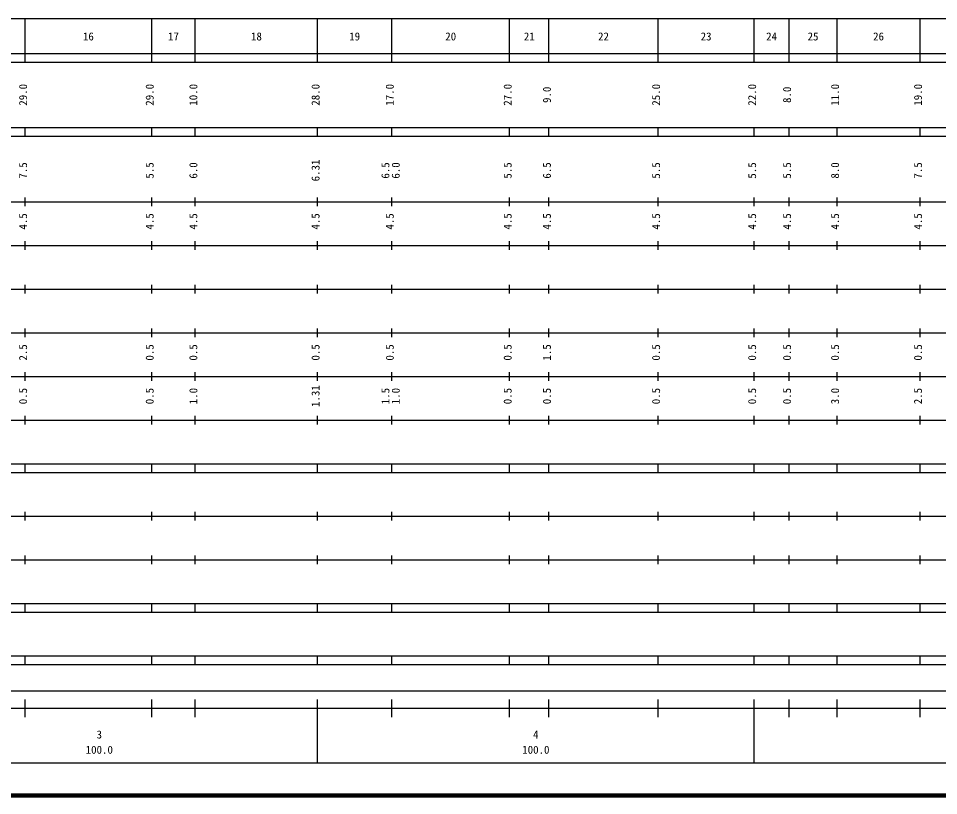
# Model space of a CAD drawing. Units: millimetres on the paper, enlarged 1000 times. Extents: x 40000 to 680000, y 20000 to 380000.
# Drawn here: x 299472 to 510257, y 20000 to 198000 of the extents above; entities that cross this region are included whole.
import ezdxf
from ezdxf.enums import TextEntityAlignment as Align

# ---------------------------------------------------------------- set-up
doc = ezdxf.new("R2010")
doc.units = ezdxf.units.MM
doc.header["$LTSCALE"] = 1000
doc.layers.add('M-TTL', color=2, linetype='Continuous', lineweight=140)
doc.layers.add('M-TTL-BAND', color=7, linetype='Continuous', lineweight=25)
doc.styles.add('ＭＳ ゴシック', font='')
doc.styles.get('ＭＳ ゴシック').set_extended_font_data('MS Gothic')

msp = doc.modelspace()

# ---------------------------------------------------------------- linework, layer by layer
at = {"layer": 'M-TTL'}
msp.add_line((40000, 20000), (680000, 20000), dxfattribs=at)
at = {"layer": 'M-TTL-BAND'}
for p, q in [((68000, 198000), (579000, 198000)), ((301000, 188000), (301000, 198000)), ((330000, 188000), (330000, 198000)), ((340000, 188000), (340000, 198000)), ((368000, 188000), (368000, 198000)), ((385000, 188000), (385000, 198000)), ((412000, 188000), (412000, 198000)), ((421000, 188000), (421000, 198000)), ((446000, 188000), (446000, 198000)), ((468000, 188000), (468000, 198000)), ((476000, 188000), (476000, 198000)), ((487000, 188000), (487000, 198000)), ((506000, 188000), (506000, 198000)), ((40000, 190000), (579000, 190000)), ((40000, 188000), (579000, 188000)), ((40000, 173000), (579000, 173000)), ((301000, 171000), (301000, 173000)), ((330000, 171000), (330000, 173000)), ((340000, 171000), (340000, 173000)), ((368000, 171000), (368000, 173000)), ((385000, 171000), (385000, 173000)), ((412000, 171000), (412000, 173000)), ((421000, 171000), (421000, 173000)), ((446000, 171000), (446000, 173000)), ((468000, 171000), (468000, 173000)), ((476000, 171000), (476000, 173000)), ((487000, 171000), (487000, 173000)), ((506000, 171000), (506000, 173000)), ((40000, 171000), (579000, 171000)), ((40000, 156000), (579000, 156000)), ((301000, 155000), (301000, 157000)), ((330000, 155000), (330000, 157000)), ((340000, 155000), (340000, 157000)), ((368000, 155000), (368000, 157000)), ((385000, 155000), (385000, 157000)), ((412000, 155000), (412000, 157000)), ((421000, 155000), (421000, 157000)), ((446000, 155000), (446000, 157000)), ((468000, 155000), (468000, 157000)), ((476000, 155000), (476000, 157000)), ((487000, 155000), (487000, 157000)), ((506000, 155000), (506000, 157000)), ((46000, 146000), (579000, 146000)), ((301000, 145000), (301000, 147000)), ((330000, 145000), (330000, 147000)), ((340000, 145000), (340000, 147000)), ((368000, 145000), (368000, 147000)), ((385000, 145000), (385000, 147000)), ((412000, 145000), (412000, 147000)), ((421000, 145000), (421000, 147000)), ((446000, 145000), (446000, 147000)), ((468000, 145000), (468000, 147000)), ((476000, 145000), (476000, 147000)), ((487000, 145000), (487000, 147000)), ((506000, 145000), (506000, 147000)), ((52000, 136000), (579000, 136000)), ((301000, 135000), (301000, 137000)), ((330000, 135000), (330000, 137000)), ((340000, 135000), (340000, 137000)), ((368000, 135000), (368000, 137000)), ((385000, 135000), (385000, 137000)), ((412000, 135000), (412000, 137000)), ((421000, 135000), (421000, 137000)), ((446000, 135000), (446000, 137000)), ((468000, 135000), (468000, 137000)), ((476000, 135000), (476000, 137000)), ((487000, 135000), (487000, 137000)), ((506000, 135000), (506000, 137000)), ((301000, 125000), (301000, 127000)), ((330000, 125000), (330000, 127000)), ((340000, 125000), (340000, 127000)), ((368000, 125000), (368000, 127000)), ((385000, 125000), (385000, 127000)), ((412000, 125000), (412000, 127000)), ((421000, 125000), (421000, 127000)), ((446000, 125000), (446000, 127000)), ((468000, 125000), (468000, 127000)), ((476000, 125000), (476000, 127000)), ((487000, 125000), (487000, 127000)), ((506000, 125000), (506000, 127000)), ((46000, 126000), (579000, 126000)), ((52000, 116000), (579000, 116000)), ((301000, 115000), (301000, 117000)), ((330000, 115000), (330000, 117000)), ((340000, 115000), (340000, 117000)), ((368000, 115000), (368000, 117000)), ((385000, 115000), (385000, 117000)), ((412000, 115000), (412000, 117000)), ((421000, 115000), (421000, 117000)), ((446000, 115000), (446000, 117000)), ((468000, 115000), (468000, 117000)), ((476000, 115000), (476000, 117000)), ((487000, 115000), (487000, 117000)), ((506000, 115000), (506000, 117000)), ((46000, 106000), (579000, 106000)), ((301000, 105000), (301000, 107000)), ((330000, 105000), (330000, 107000)), ((340000, 105000), (340000, 107000)), ((368000, 105000), (368000, 107000)), ((385000, 105000), (385000, 107000)), ((412000, 105000), (412000, 107000)), ((421000, 105000), (421000, 107000)), ((446000, 105000), (446000, 107000)), ((468000, 105000), (468000, 107000)), ((476000, 105000), (476000, 107000)), ((487000, 105000), (487000, 107000)), ((506000, 105000), (506000, 107000)), ((40000, 96000), (579000, 96000)), ((301000, 94000), (301000, 96000)), ((330000, 94000), (330000, 96000)), ((340000, 94000), (340000, 96000)), ((368000, 94000), (368000, 96000)), ((385000, 94000), (385000, 96000)), ((412000, 94000), (412000, 96000)), ((421000, 94000), (421000, 96000)), ((446000, 94000), (446000, 96000)), ((468000, 94000), (468000, 96000)), ((476000, 94000), (476000, 96000)), ((487000, 94000), (487000, 96000)), ((506000, 94000), (506000, 96000)), ((40000, 94000), (579000, 94000)), ((301000, 83000), (301000, 85000)), ((330000, 83000), (330000, 85000)), ((340000, 83000), (340000, 85000)), ((368000, 83000), (368000, 85000)), ((385000, 83000), (385000, 85000)), ((412000, 83000), (412000, 85000)), ((421000, 83000), (421000, 85000)), ((446000, 83000), (446000, 85000)), ((468000, 83000), (468000, 85000)), ((476000, 83000), (476000, 85000)), ((487000, 83000), (487000, 85000)), ((506000, 83000), (506000, 85000)), ((49000, 84000), (579000, 84000)), ((40000, 74000), (579000, 74000)), ((301000, 73000), (301000, 75000)), ((330000, 73000), (330000, 75000)), ((340000, 73000), (340000, 75000)), ((368000, 73000), (368000, 75000)), ((385000, 73000), (385000, 75000)), ((412000, 73000), (412000, 75000)), ((421000, 73000), (421000, 75000)), ((446000, 73000), (446000, 75000)), ((468000, 73000), (468000, 75000)), ((476000, 73000), (476000, 75000)), ((487000, 73000), (487000, 75000)), ((506000, 73000), (506000, 75000)), ((40000, 64000), (579000, 64000)), ((301000, 62000), (301000, 64000)), ((330000, 62000), (330000, 64000)), ((340000, 62000), (340000, 64000)), ((368000, 62000), (368000, 64000)), ((385000, 62000), (385000, 64000)), ((412000, 62000), (412000, 64000)), ((421000, 62000), (421000, 64000)), ((446000, 62000), (446000, 64000)), ((468000, 62000), (468000, 64000)), ((476000, 62000), (476000, 64000)), ((487000, 62000), (487000, 64000)), ((506000, 62000), (506000, 64000)), ((40000, 62000), (579000, 62000)), ((40000, 52000), (579000, 52000)), ((301000, 50000), (301000, 52000)), ((330000, 50000), (330000, 52000)), ((340000, 50000), (340000, 52000)), ((368000, 50000), (368000, 52000)), ((385000, 50000), (385000, 52000)), ((412000, 50000), (412000, 52000)), ((421000, 50000), (421000, 52000)), ((446000, 50000), (446000, 52000)), ((468000, 50000), (468000, 52000)), ((476000, 50000), (476000, 52000)), ((487000, 50000), (487000, 52000)), ((506000, 50000), (506000, 52000)), ((40000, 50000), (579000, 50000)), ((220000, 44000), (565000, 44000)), ((301000, 38000), (301000, 42000)), ((330000, 38000), (330000, 42000)), ((340000, 38000), (340000, 42000)), ((368000, 27500), (368000, 42000)), ((385000, 38000), (385000, 42000)), ((412000, 38000), (412000, 42000)), ((421000, 38000), (421000, 42000)), ((446000, 38000), (446000, 42000)), ((468000, 27500), (468000, 42000)), ((476000, 38000), (476000, 42000)), ((487000, 38000), (487000, 42000)), ((506000, 38000), (506000, 42000)), ((40000, 40000), (579000, 40000)), ((68000, 27500), (579000, 27500))]:
    msp.add_line(p, q, dxfattribs=at)

# ---------------------------------------------------------------- texts
at = {"layer": 'M-TTL-BAND', "style": 'ＭＳ ゴシック'}
for s, p in [('16', (315500, 192405)), ('17', (335000, 192405)), ('18', (354000, 192405)), ('19', (376500, 192405)), ('20', (398500, 192405)), ('21', (416500, 192405)), ('22', (433500, 192405)), ('23', (457000, 192405)), ('24', (472000, 192405)), ('25', (481500, 192405)), ('26', (496500, 192405)), ('3', (318000, 32523)), ('4', (418000, 32523)), ('100.0', (318000, 29033)), ('100.0', (418000, 29033))]:
    msp.add_text(s, height=1833, dxfattribs=at).set_placement(p, align=Align.BOTTOM_CENTER)
for s, p in [('29.0', (302000, 180500)), ('29.0', (331000, 180500)), ('10.0', (341000, 180500)), ('28.0', (369000, 180500)), ('17.0', (386000, 180500)), ('27.0', (413000, 180500)), ('9.0', (422000, 180500)), ('25.0', (447000, 180500)), ('22.0', (469000, 180500)), ('8.0', (477000, 180500)), ('11.0', (488000, 180500)), ('19.0', (507000, 180500)), ('7.5', (302000, 163174)), ('5.5', (331000, 163174)), ('6.0', (341000, 163174)), ('6.31', (369000, 163174)), ('6.5', (385000, 163174)), ('6.0', (387370, 163174)), ('5.5', (413000, 163174)), ('6.5', (422000, 163174)), ('5.5', (447000, 163174)), ('5.5', (469000, 163174)), ('5.5', (477000, 163174)), ('8.0', (488000, 163174)), ('7.5', (507000, 163174)), ('4.5', (302000, 151500)), ('4.5', (331000, 151500)), ('4.5', (341000, 151500)), ('4.5', (369000, 151500)), ('4.5', (386000, 151500)), ('4.5', (413000, 151500)), ('4.5', (422000, 151500)), ('4.5', (447000, 151500)), ('4.5', (469000, 151500)), ('4.5', (477000, 151500)), ('4.5', (488000, 151500)), ('4.5', (507000, 151500)), ('2.5', (302000, 121500)), ('0.5', (331000, 121500)), ('0.5', (341000, 121500)), ('0.5', (369000, 121500)), ('0.5', (386000, 121500)), ('0.5', (413000, 121500)), ('1.5', (422000, 121500)), ('0.5', (447000, 121500)), ('0.5', (469000, 121500)), ('0.5', (477000, 121500)), ('0.5', (488000, 121500)), ('0.5', (507000, 121500)), ('1.31', (369000, 111500)), ('0.5', (302000, 111500)), ('0.5', (331000, 111500)), ('1.0', (341000, 111500)), ('1.5', (385000, 111500)), ('1.0', (387370, 111500)), ('0.5', (413000, 111500)), ('0.5', (422000, 111500)), ('0.5', (447000, 111500)), ('0.5', (469000, 111500)), ('0.5', (477000, 111500)), ('3.0', (488000, 111500)), ('2.5', (507000, 111500))]:
    msp.add_text(s, height=1833, rotation=90, dxfattribs=at).set_placement(p, align=Align.BOTTOM_CENTER)

doc.saveas('drawing.dxf')
